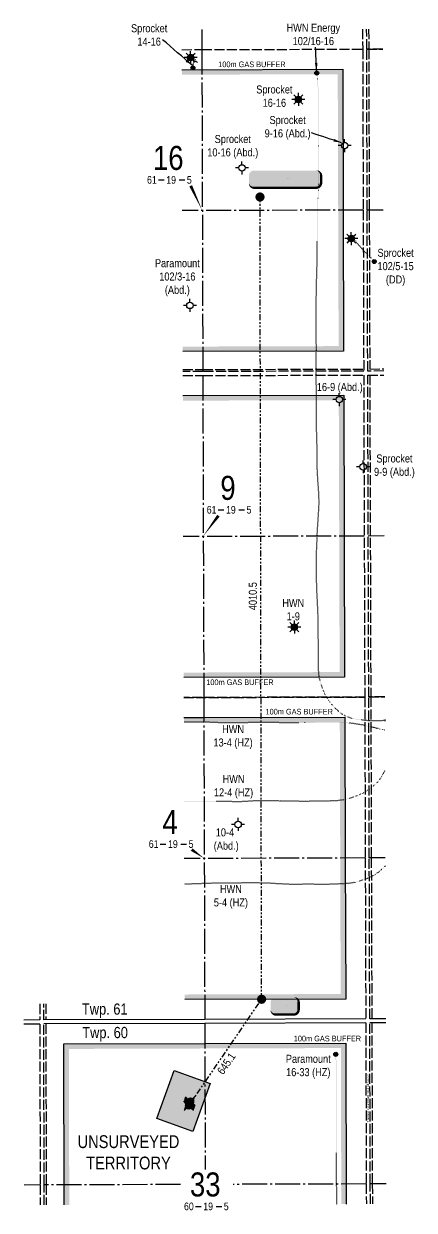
# Model space of a CAD drawing. Extents: x 498152 to 532124, y 6001603 to 6015154.
# Drawn here: x 530173 to 532124, y 6001603 to 6007532 of the extents above; entities that cross this region are included whole.
import ezdxf
from ezdxf.enums import TextEntityAlignment as Align

# ---------------------------------------------------------------- set-up
doc = ezdxf.new("R2018")
doc.units = 0
doc.header["$LTSCALE"] = 5
doc.header["$PDSIZE"] = 0.5
for name, pattern in [('foc-DOT', [1, 0.2, -0.8]), ('foc-DRILLPATH', [14.75, 6, -1.75, 1.75, -1.75, 1.75, -1.75]), ('foc-QUARTERLINE', [33, 25, -3, 2, -3]), ('foc-UNSURVEYED', [12.5, 10, -2.5])]:
    doc.linetypes.add(name, pattern=pattern)
for name, color, linetype in [('10', 1, 'Continuous'), ('9', 3, 'Continuous'), ('ABADATA-DRILL', 8, 'foc-DOT'), ('ABADATA-DRILL-T', 8, 'Continuous'), ('AS-TARGET-GAS', 182, 'Continuous'), ('AS-TARGET-GAS-H', 181, 'Continuous'), ('CG-NOTES', 7, 'Continuous'), ('D-TXT', 6, 'Continuous'), ('DRILL-T', 8, 'Continuous'), ('L-BD', 7, 'Continuous'), ('L-BD1', 253, 'Continuous'), ('L-MON', 1, 'Continuous'), ('L-ROAD-T', 7, 'Continuous'), ('L-SEC', 7, 'Continuous'), ('L-SECLBL', 7, 'Continuous'), ('L-SECQ', 8, 'foc-QUARTERLINE'), ('L-UNS-T', 3, 'Continuous'), ('L-USEC', 7, 'foc-UNSURVEYED'), ('locations_e80bf27b-a3a9-4', 7, 'Continuous'), ('P-PDRILLPATH', 12, 'foc-DRILLPATH'), ('P-PROPOSED', 10, 'Continuous'), ('P-PROPOSED-H', 21, 'Continuous')]:
    doc.layers.add(name, color=color, linetype=linetype)
doc.styles.add('80CG', font='ARIALN.TTF', dxfattribs={"height": 10})
doc.styles.add('80L', font='ARIALN.TTF', dxfattribs={"height": 10})
doc.styles.add('SIMPLEX', font='ARIALN.TTF')
doc.styles.get("Standard").update_dxf_attribs({"font": 'ARIALN.TTF'})
doc.dimstyles.new('Compass 5 000', dxfattribs={"dimscale": 5, "dimtxt": 9, "dimasz": 2, "dimexe": 0.2, "dimexo": 0.0625, "dimgap": 0.5, "dimtad": 0, "dimtih": 1, "dimtoh": 1, "dimzin": 0, "dimdsep": 46, "dimtxsty": '80CG', "dimcen": 0.1, "dimse1": 1, "dimse2": 1, "dimclrd": 256, "dimclrt": 256, "dimaunit": 1, "dimadec": 4, "dimazin": 0, "dimtfac": 0.06, "dimtofl": 0, "dimtmove": 0, "dimatfit": 1, "dimfxl": 0.2, "dimtolj": 1, "dimtzin": 0, "dimlwd": -1, "dimarcsym": 0})

# ---------------------------------------------------------------- blocks, each defined once
blk = doc.blocks.new('L-SECLBL')
at = {"layer": '9', "color": 7}
for p, q in [((-5.1, -27.8), (-12.3, -27.8)), ((20.7, -27.8), (13.5, -27.8))]:
    blk.add_line(p, q, dxfattribs=at)
at = {"layer": '10', "color": 2, "style": 'SIMPLEX'}
blk.add_attdef('SEC', text='', height=30, dxfattribs=at).set_placement((0, 0), align=Align.MIDDLE)
at = {"layer": '10', "color": 5, "style": '80L'}
blk.add_attdef('TWP', text='', height=9.5, dxfattribs=at).set_placement((-14.4, -27.4), align=Align.MIDDLE_RIGHT)
blk.add_attdef('RGE', text='', height=9.5, dxfattribs=at).set_placement((3.6, -27.4), align=Align.MIDDLE_CENTER)
blk.add_attdef('MER', text='', height=9.5, dxfattribs=at).set_placement((23.2, -27.4), align=Align.MIDDLE_LEFT)
blk = doc.blocks.new('LABEL_ROAD_THEORETIC')
at = {"layer": 'L-ROAD-T', "style": '80L'}
blk.add_text('Theoretic Government Road Allowance', height=10, dxfattribs=at).set_placement((0, 0), align=Align.MIDDLE_CENTER)
blk = doc.blocks.new('GAS')
h = blk.add_hatch(color=255)
h.dxf.hatch_style = 1
edge = h.paths.add_edge_path()
edge.add_arc((0, 0), 0.9, 0, 360)
for p, q in [((-0.81, 0), (-1.62, 0)), ((-0.57, 0.57), (-1.14, 1.14)), ((0, 0.81), (0, 1.62)), ((0.57, 0.57), (1.14, 1.14)), ((1.62, 0), (0.81, 0)), ((-0.57, -0.57), (-1.14, -1.14)), ((0, -0.81), (0, -1.62)), ((1.14, -1.14), (0.57, -0.57))]:
    blk.add_line(p, q)
blk.add_circle((0, 0), 0.8)
blk = doc.blocks.new('plbh')
at = {"layer": 'L-MON'}
h = blk.add_hatch(color=255, dxfattribs=at)
h.dxf.hatch_style = 1
edge = h.paths.add_edge_path()
edge.add_arc((0, 0), 1.16, 0, 360)
h = blk.add_hatch(color=256, dxfattribs=at)
h.dxf.hatch_style = 1
h.paths.add_polyline_path([(-0.96, 0, 1), (0.96, 0, 1)])
h.paths.add_polyline_path([(0.91, 0, -1), (-0.91, 0, -1)], flags=16)
h.paths.add_polyline_path([(0.45, 0, -1), (-0.45, 0, -1)], flags=0)
h = blk.add_hatch(color=256, dxfattribs=at)
h.dxf.hatch_style = 1
h.paths.add_polyline_path([(-0.45, 0, 1), (0.45, 0, 1)])
h.paths.add_polyline_path([(0.4, 0, -1), (-0.4, 0, -1)], flags=16)
at = {"layer": 'L-MON', "color": 240}
for radius in [0.96, 0.91, 0.45, 0.4]:
    blk.add_circle((0, 0), radius, dxfattribs=at)
blk = doc.blocks.new('BH-Existing')
at = {"layer": 'ABADATA-DRILL-T'}
h = blk.add_hatch(color=256, dxfattribs=at)
h.dxf.hatch_style = 1
edge = h.paths.add_edge_path()
edge.add_arc((0, 0), 0.5, 0, 360)
blk.add_circle((0, 0), 0.5, dxfattribs=at)
blk = doc.blocks.new('GABD')
for p, q in [((-0.81, 0), (-1.62, 0)), ((0, 0.81), (0, 1.62)), ((1.62, 0), (0.81, 0)), ((0, -0.81), (0, -1.62))]:
    blk.add_line(p, q)
blk.add_circle((0, 0), 0.8)
blk = doc.blocks.new('*U60')
h = blk.add_hatch(color=255)
edge = h.paths.add_edge_path()
edge.add_line((-11.5, -11.5), (11.5, -11.5))
edge.add_arc((11.5, -5.5), 6, 270, 360)
edge.add_line((17.5, -5.5), (17.5, 4))
edge.add_arc((11.5, 4), 6, 0, 90)
edge.add_line((11.5, 10), (-11.5, 10))
edge.add_arc((-11.5, 4), 6, 90, 180)
edge.add_line((-17.5, 4), (-17.5, -5.5))
edge.add_arc((-11.5, -5.5), 6, 180, 270)
at = {"color": 14, "flags": 128}
blk.add_lwpolyline([(-11.5, -11.5, 3, 3, 0), (11.5, -11.5, 3, 3, 0.414214), (17.5, -5.5, 3, 3, 0), (17.5, 4, 3, 0, 0.414214), (11.5, 10, 0, 0, 0), (-11.5, 10, 0, 0, 0.414214), (-17.5, 4, 0, 0, 0), (-17.5, -5.5, 0, 3, 0.414214)], format="xyseb", close=True, dxfattribs=at)
at = {"color": 14, "lineweight": 30, "flags": 104}
blk.add_attdef('ENTER_TEXT', text='', height=10, dxfattribs=at).set_placement((0, 0), align=Align.MIDDLE_CENTER)
blk = doc.blocks.new('*U64')
h = blk.add_hatch(color=255)
edge = h.paths.add_edge_path()
edge.add_line((-39, -11.5), (39, -11.5))
edge.add_arc((39, -5.5), 6, 270, 360)
edge.add_line((45, -5.5), (45, 4))
edge.add_arc((39, 4), 6, 0, 90)
edge.add_line((39, 10), (-39, 10))
edge.add_arc((-39, 4), 6, 90, 180)
edge.add_line((-45, 4), (-45, -5.5))
edge.add_arc((-39, -5.5), 6, 180, 270)
at = {"color": 14, "flags": 128}
blk.add_lwpolyline([(-39, -11.5, 3, 3, 0), (39, -11.5, 3, 3, 0.414214), (45, -5.5, 3, 3, 0), (45, 4, 3, 0, 0.414214), (39, 10, 0, 0, 0), (-39, 10, 0, 0, 0.414214), (-45, 4, 0, 0, 0), (-45, -5.5, 0, 3, 0.414214)], format="xyseb", close=True, dxfattribs=at)
at = {"color": 14, "lineweight": 30, "flags": 104}
blk.add_attdef('ENTER_TEXT', text='', height=10, dxfattribs=at).set_placement((0, 0), align=Align.MIDDLE_CENTER)
blk = doc.blocks.new('WC')
at = {"layer": 'L-MON'}
h = blk.add_hatch(color=255, dxfattribs=at)
h.dxf.hatch_style = 1
edge = h.paths.add_edge_path()
edge.add_arc((0, 0), 0.9, 0, 360)
at = {"layer": 'L-MON', "color": 240, "flags": 128}
for points in [[(-0.62, 0.5), (-1.23, 1.12)], [(0.52, 0.61), (1.13, 1.21)], [(-1.18, -1.18), (-0.56, -0.57)], [(1.16, -1.18), (0.56, -0.57)]]:
    blk.add_lwpolyline(points, dxfattribs=at)
at = {"layer": 'L-MON', "color": 240}
for radius in [0.8, 0.373]:
    blk.add_circle((0, 0), radius, dxfattribs=at)

msp = doc.modelspace()

# ---------------------------------------------------------------- hatches: boundary and pattern name
at = {"layer": 'AS-TARGET-GAS-H'}
h = msp.add_hatch(color=256, dxfattribs=at)
h.dxf.hatch_style = 1
h.paths.add_polyline_path([(530963.035, 6007277.103), (531741.448, 6007279.567), (531745.75, 6005920.952), (530967.096, 6005918.487), (530967.171, 6005893.501), (531770.815, 6005896.045), (531766.355, 6007304.632), (530962.96, 6007302.089)])
h = msp.add_hatch(color=256, dxfattribs=at)
h.dxf.hatch_style = 1
h.paths.add_polyline_path([(530967.903, 6005648.519), (531746.604, 6005650.985), (531750.905, 6004292.369), (530971.964, 6004289.903), (530972.038, 6004264.917), (531775.971, 6004267.462), (531771.511, 6005676.05), (530967.828, 6005673.506)])
h = msp.add_hatch(color=256, dxfattribs=at)
h.dxf.hatch_style = 1
h.paths.add_polyline_path([(530972.71, 6004040.042), (531751.696, 6004042.508), (531755.998, 6002683.893), (530976.771, 6002681.426), (530976.846, 6002656.44), (531781.063, 6002658.986), (531776.603, 6004067.573), (530972.636, 6004065.028)])
h = msp.add_hatch(color=256, dxfattribs=at)
h.dxf.hatch_style = 1
h.paths.add_polyline_path([(531759.319, 6001634.674), (531784.305, 6001634.753), (531781.759, 6002438.991), (531077.465, 6002436.761), (530373.136, 6002434.531), (530375.398, 6001630.292), (530400.384, 6001630.371), (530398.193, 6002409.624), (531077.545, 6002411.775), (531756.852, 6002413.926)])
at = {"layer": 'P-PROPOSED-H'}
h = msp.add_hatch(color=256, dxfattribs=at)
h.dxf.hatch_style = 1
h.paths.add_polyline_path([(530924.377, 6002302.525), (531104.747, 6002237.561), (531018.375, 6001997.723), (530838.004, 6002062.687)])

# ---------------------------------------------------------------- linework, layer by layer
at = {"layer": 'ABADATA-DRILL', "flags": 128}
for points in [[(531006.465, 6007362.452), (531006.465, 6007362.452), (531006.505, 6007362.442), (531006.815, 6007362.303), (531007.256, 6007361.994), (531007.978, 6007361.467), (531008.679, 6007361.029), (531009.17, 6007360.66), (531009.772, 6007360.112), (531010.524, 6007359.434), (531012.168, 6007358.009), (531014.514, 6007356.116), (531016.378, 6007354.672), (531019.936, 6007352.212), (531025.345, 6007348.908), (531029.432, 6007346.58), (531030.945, 6007345.745), (531031.586, 6007345.367), (531032.749, 6007344.54), (531033.711, 6007343.693), (531034.483, 6007342.895), (531035.075, 6007342.227), (531036.029, 6007341.16), (531036.781, 6007340.442), (531037.472, 6007339.914), (531038.154, 6007339.416), (531038.725, 6007338.968), (531038.996, 6007338.599), (531039.017, 6007338.299), (531038.927, 6007338.189), (531038.877, 6007338.268), (531038.897, 6007338.479), (531038.966, 6007338.759), (531039.205, 6007339.139), (531039.294, 6007339.21), (531039.304, 6007339.23), (531039.244, 6007339.41), (531038.992, 6007339.949), (531038.449, 6007341.037), (531037.705, 6007342.405), (531037.154, 6007342.873), (531036.312, 6007343.431), (531035.479, 6007344.368), (531034.645, 6007345.776), (531034.052, 6007346.574), (531033.382, 6007346.872), (531032.902, 6007346.881), (531032.581, 6007346.95), (531032.67, 6007347.46), (531032.838, 6007348.111), (531032.865, 6007348.981), (531032.622, 6007350.06), (531031.887, 6007351.918), (531030.65, 6007354.114), (531029.092, 6007356.649), (531028.258, 6007358.057), (531027.756, 6007358.846), (531027.534, 6007359.395), (531027.462, 6007360.195), (531027.501, 6007360.545), (531027.53, 6007360.975), (531027.499, 6007361.055), (531027.259, 6007361.084), (531027.019, 6007361.023), (531026.28, 6007360.861), (531025.82, 6007360.77), (531025.341, 6007360.638), (531024.881, 6007360.437), (531024.472, 6007360.156), (531024.113, 6007359.735), (531023.835, 6007359.174), (531023.637, 6007358.473), (531023.469, 6007357.693), (531023.312, 6007356.852), (531022.989, 6007354.471), (531022.883, 6007353.061), (531022.737, 6007351.721), (531022.422, 6007350.21), (531022.056, 6007348.579), (531021.712, 6007346.807), (531021.23, 6007344.076), (531020.985, 6007342.175), (531020.831, 6007340.355), (531020.736, 6007338.735), (531020.533, 6007336.164), (531019.951, 6007333.572), (531019.446, 6007331.991), (531019.2, 6007330.63), (531019.202, 6007330.05), (531019.265, 6007328.92), (531019.309, 6007327.7), (531019.262, 6007326.43), (531019.186, 6007325.18), (531019.1, 6007323.969), (531018.993, 6007322.829), (531018.927, 6007321.709), (531018.85, 6007320.639), (531018.811, 6007320.149), (531018.783, 6007319.669), (531018.744, 6007319.168), (531018.716, 6007318.598), (531018.708, 6007317.988), (531018.681, 6007316.708), (531018.655, 6007315.528), (531018.648, 6007314.518), (531018.66, 6007313.698), (531018.623, 6007312.778), (531018.555, 6007312.148), (531018.337, 6007311.577), (531017.828, 6007311.086)], [(531979.281, 6004048.382), (531979.281, 6004048.382), (531979.281, 6004048.382), (531979.221, 6004048.431), (531979.17, 6004048.541), (531979.12, 6004048.661), (531979.06, 6004048.811), (531979.009, 6004048.981), (531978.898, 6004049.18), (531978.738, 6004049.42), (531978.587, 6004049.699), (531978.416, 6004050.019), (531978.215, 6004050.348), (531977.993, 6004050.698), (531977.792, 6004051.087), (531977.601, 6004051.496), (531977.4, 6004051.926), (531977.168, 6004052.395), (531976.937, 6004052.774), (531976.826, 6004053.004), (531976.766, 6004053.154), (531976.655, 6004053.293), (531976.625, 6004053.353), (531976.514, 6004053.623), (531976.454, 6004053.783), (531976.363, 6004054.042), (531976.252, 6004054.282), (531976.142, 6004054.402), (531976.072, 6004054.361), (531976.002, 6004054.281), (531975.763, 6004054.11), (531975.324, 6004053.819), (531975.134, 6004053.688), (531975.404, 6004053.799), (531975.813, 6004053.921), (531976.193, 6004053.972), (531976.633, 6004054.013), (531977.173, 6004054.125), (531977.772, 6004054.317), (531978.271, 6004054.538), (531978.581, 6004054.699), (531978.801, 6004054.73), (531979.051, 6004054.701), (531979.311, 6004054.702), (531979.591, 6004054.653), (531979.841, 6004054.493), (531979.962, 6004054.364), (531979.962, 6004054.294), (531979.933, 6004054.154), (531979.913, 6004053.914), (531979.864, 6004053.684), (531979.735, 6004053.433), (531979.496, 6004053.152), (531979.197, 6004052.881), (531978.858, 6004052.52), (531978.539, 6004052.129), (531978.3, 6004051.809), (531978.111, 6004051.598), (531977.991, 6004051.508), (531977.951, 6004051.437), (531977.901, 6004051.357), (531977.832, 6004051.287), (531977.792, 6004051.177), (531977.833, 6004050.937), (531977.894, 6004050.657), (531977.954, 6004050.407), (531978.015, 6004050.198), (531978.085, 6004050.118), (531978.046, 6004050.028), (531977.726, 6004049.877), (531977.027, 6004049.674), (531975.967, 6004049.521), (531974.627, 6004049.497), (531973.037, 6004049.572), (531971.207, 6004049.686), (531969.226, 6004049.77), (531967.057, 6004049.703), (531964.677, 6004049.485), (531961.968, 6004049.226), (531958.999, 6004048.907), (531955.8, 6004048.607), (531952.3, 6004048.506), (531948.37, 6004048.623), (531944.109, 6004048.88), (531939.799, 6004049.056), (531935.539, 6004049.022), (531931.339, 6004048.839), (531926.98, 6004048.625), (531922.321, 6004048.39), (531917.311, 6004048.194), (531911.921, 6004048.157), (531906.231, 6004048.279), (531900.28, 6004048.68), (531888.226, 6004049.871), (531875.451, 6004051.431), (531868.908, 6004052.33), (531862.284, 6004053.369), (531855.47, 6004054.597), (531848.487, 6004055.655), (531841.565, 6004056.393), (531834.482, 6004057.06), (531827.1, 6004057.967), (531819.765, 6004059.333), (531812.289, 6004061.119), (531804.793, 6004063.216), (531797.455, 6004065.522), (531790.297, 6004068.049), (531783.348, 6004070.877), (531776.298, 6004074.135), (531769.486, 6004077.833), (531762.812, 6004082.112), (531756.327, 6004086.861), (531750.121, 6004091.951), (531744.264, 6004097.263), (531738.687, 6004102.675), (531733.209, 6004108.308), (531727.841, 6004113.951), (531722.452, 6004119.653), (531717.004, 6004125.486), (531711.425, 6004131.528), (531705.904, 6004137.841), (531700.593, 6004144.564), (531695.5, 6004151.668), (531690.847, 6004158.983), (531686.433, 6004166.489), (531682.099, 6004174.105), (531677.954, 6004181.792), (531674.119, 6004189.64), (531670.583, 6004197.708), (531667.317, 6004205.968), (531664.21, 6004214.388), (531661.233, 6004222.919), (531658.416, 6004231.53), (531655.788, 6004240.212), (531653.439, 6004249.084), (531652.223, 6004254.27), (531651.401, 6004258.098), (531649.672, 6004267.232), (531648.233, 6004276.368), (531647.093, 6004285.654), (531646.263, 6004295.011), (531645.683, 6004304.45), (531645.283, 6004313.988), (531645.052, 6004323.458), (531644.952, 6004333.087), (531644.931, 6004342.717), (531644.929, 6004358.998), (531644.93, 6004361.838), (531644.879, 6004381.077), (531644.808, 6004400.287), (531644.706, 6004419.467), (531644.605, 6004438.667), (531644.464, 6004458.017), (531644.282, 6004477.246), (531644.131, 6004496.386), (531643.97, 6004515.695), (531643.698, 6004534.954), (531643.398, 6004554.004), (531643.027, 6004573.043), (531642.425, 6004592.301), (531641.654, 6004611.558), (531640.773, 6004630.686), (531639.792, 6004649.923), (531638.78, 6004669.189), (531637.759, 6004688.316), (531636.958, 6004707.444), (531636.367, 6004726.602), (531635.986, 6004745.741), (531635.855, 6004764.881), (531635.734, 6004784.03), (531635.453, 6004803.22), (531634.952, 6004822.408), (531634.501, 6004841.577), (531634.49, 6004860.777), (531635.038, 6004880.149), (531635.837, 6004899.221), (531636.746, 6004918.554), (531637.614, 6004937.867), (531638.403, 6004957.01), (531639.052, 6004976.262), (531639.82, 6004995.435), (531640.949, 6005014.658), (531642.248, 6005033.912), (531643.566, 6005053.227), (531644.785, 6005072.311), (531645.854, 6005091.464), (531647.033, 6005110.758), (531647.821, 6005130.071), (531647.88, 6005149.171), (531647.57, 6005168.2), (531646.789, 6005187.378), (531645.588, 6005206.574), (531644.086, 6005225.799), (531642.705, 6005244.975), (531641.534, 6005264.121), (531640.263, 6005283.287), (531639.322, 6005302.384), (531638.981, 6005321.633), (531638.94, 6005340.843), (531638.888, 6005360.023), (531638.717, 6005379.223), (531638.516, 6005398.402), (531638.145, 6005417.551), (531637.684, 6005436.72), (531637.252, 6005456.079), (531636.771, 6005475.237), (531636.039, 6005494.585), (531635.408, 6005513.913), (531635.047, 6005533.132), (531634.806, 6005552.281), (531634.664, 6005571.501), (531634.613, 6005590.801), (531634.682, 6005609.921), (531634.771, 6005629.132), (531634.8, 6005648.062), (531634.79, 6005666.972), (531634.789, 6005686.102), (531634.798, 6005705.212), (531634.517, 6005724.291), (531633.906, 6005743.439), (531633.276, 6005762.338), (531633.035, 6005781.337), (531633.244, 6005800.558), (531633.583, 6005819.639), (531633.863, 6005838.5), (531634.002, 6005857.61), (531634.232, 6005876.461), (531634.471, 6005895.692), (531634.541, 6005914.552), (531634.46, 6005933.542), (531634.259, 6005952.872), (531634.019, 6005971.721), (531633.708, 6005990.88), (531633.307, 6006009.779), (531633.106, 6006028.878), (531633.177, 6006047.629), (531633.236, 6006066.729), (531633.216, 6006085.599), (531633.224, 6006104.779), (531633.454, 6006123.71), (531633.833, 6006142.731), (531634.252, 6006161.893), (531634.642, 6006180.704), (531635.132, 6006199.786), (531635.591, 6006218.857), (531635.801, 6006237.588), (531636.131, 6006256.379), (531636.69, 6006275.481), (531637.26, 6006294.573), (531637.718, 6006313.924), (531637.987, 6006332.895), (531638.196, 6006352.026), (531638.386, 6006371.057), (531638.626, 6006389.918), (531638.915, 6006409.089), (531639.153, 6006428.29), (531639.312, 6006447.59), (531639.5, 6006466.821), (531639.669, 6006486.111), (531639.708, 6006505.382), (531639.796, 6006524.682), (531639.965, 6006543.863), (531640.113, 6006563.203), (531640.412, 6006582.364), (531640.961, 6006601.556), (531641.49, 6006620.678), (531642.059, 6006639.74), (531642.738, 6006658.892), (531643.467, 6006678.145), (531644.286, 6006697.327), (531645.305, 6006716.511), (531646.474, 6006735.635), (531647.213, 6006754.717), (531647.372, 6006773.787), (531647.33, 6006793.117), (531647.149, 6006812.357), (531646.758, 6006831.546), (531646.267, 6006850.734), (531645.806, 6006869.953), (531645.275, 6006889.092), (531644.684, 6006908.15), (531644.283, 6006927.289), (531644.082, 6006946.438), (531643.88, 6006965.677), (531643.909, 6006984.858), (531644.148, 6007004.088), (531644.367, 6007023.209), (531644.726, 6007042.47), (531645.214, 6007061.672), (531645.623, 6007080.904), (531645.912, 6007100.025), (531646.201, 6007119.216), (531646.34, 6007138.456), (531646.008, 6007157.695), (531645.357, 6007176.833), (531644.326, 6007196.12), (531642.864, 6007215.465), (531641.244, 6007234.48), (531639.543, 6007253.615), (531637.964, 6007272.05), (531636.863, 6007284.997)], [(531808.74, 6006457.979), (531808.74, 6006457.979), (531808.78, 6006457.989), (531808.999, 6006458.13), (531809.179, 6006458.33), (531809.328, 6006458.431), (531809.548, 6006458.501), (531809.788, 6006458.612), (531809.878, 6006458.683), (531809.907, 6006458.703), (531810.007, 6006458.803), (531810.067, 6006459.023), (531810.036, 6006459.213), (531810.026, 6006459.283), (531810.106, 6006459.183), (531810.177, 6006458.974), (531810.187, 6006458.813), (531810.187, 6006458.804), (531810.187, 6006458.864), (531810.267, 6006458.884), (531810.407, 6006458.924), (531810.497, 6006458.955), (531810.627, 6006458.975), (531810.796, 6006459.075), (531810.926, 6006459.226), (531811.065, 6006459.406), (531811.155, 6006459.437), (531811.225, 6006459.387), (531811.305, 6006459.437), (531811.425, 6006459.507), (531811.524, 6006459.708), (531811.573, 6006459.998), (531811.573, 6006460.258), (531811.602, 6006460.528), (531811.551, 6006460.878), (531811.44, 6006461.148), (531811.479, 6006461.488), (531811.477, 6006462.138), (531811.284, 6006462.907), (531810.922, 6006463.756), (531810.459, 6006464.594), (531810.157, 6006465.214), (531809.736, 6006465.592), (531809.395, 6006465.781), (531809.365, 6006465.971), (531809.424, 6006466.191), (531809.513, 6006466.371), (531809.593, 6006466.582), (531809.572, 6006466.752), (531809.552, 6006466.862), (531809.661, 6006467.242), (531809.759, 6006467.662), (531809.778, 6006467.952), (531809.787, 6006468.282), (531809.807, 6006468.542), (531809.865, 6006468.903), (531809.934, 6006469.333), (531809.944, 6006469.383), (531809.954, 6006469.393), (531810.004, 6006469.373), (531810.084, 6006469.293), (531810.235, 6006469.174), (531810.445, 6006469.004), (531810.716, 6006468.735), (531811.097, 6006468.356), (531811.539, 6006467.868), (531812, 6006467.299), (531812.462, 6006466.691), (531812.964, 6006466.052), (531813.567, 6006465.344), (531814.339, 6006464.457), (531815.313, 6006463.33), (531816.497, 6006462.034), (531817.832, 6006460.598), (531819.267, 6006458.982), (531820.782, 6006457.227), (531822.348, 6006455.322), (531823.894, 6006453.407), (531825.42, 6006451.522), (531826.966, 6006449.596), (531828.502, 6006447.681), (531830.068, 6006445.766), (531831.655, 6006443.831), (531834.827, 6006440.011), (531838.029, 6006436.231), (531841.261, 6006432.411), (531844.503, 6006428.592), (531847.785, 6006424.782), (531851.046, 6006421.082), (531852.642, 6006419.277), (531854.268, 6006417.452), (531855.894, 6006415.607), (531857.55, 6006413.703), (531859.236, 6006411.788), (531860.912, 6006409.893), (531862.527, 6006408.068), (531864.113, 6006406.293), (531865.689, 6006404.538), (531867.294, 6006402.763), (531868.91, 6006400.988), (531870.505, 6006399.283), (531872.131, 6006397.569), (531873.796, 6006395.784), (531875.442, 6006393.959), (531877.057, 6006392.214), (531878.633, 6006390.569), (531880.248, 6006388.934), (531881.893, 6006387.269), (531883.559, 6006385.525), (531885.244, 6006383.72), (531887.01, 6006381.845), (531888.846, 6006379.911), (531890.682, 6006378.007), (531892.488, 6006376.203), (531894.243, 6006374.558), (531895.958, 6006372.933), (531897.634, 6006371.219), (531899.259, 6006369.454), (531900.775, 6006367.769), (531902.28, 6006366.143), (531903.785, 6006364.568), (531905.249, 6006363.113), (531906.624, 6006361.707), (531907.818, 6006360.331), (531908.912, 6006358.994), (531909.976, 6006357.718), (531911.03, 6006356.521), (531912.084, 6006355.374), (531913.117, 6006354.298), (531914.1, 6006353.251), (531915.014, 6006352.254), (531915.907, 6006351.286), (531916.79, 6006350.369), (531917.652, 6006349.522), (531918.495, 6006348.724), (531919.307, 6006347.957), (531920.08, 6006347.24), (531920.812, 6006346.532), (531921.524, 6006345.824), (531922.186, 6006345.146), (531922.768, 6006344.548), (531923.691, 6006343.581)], [(531976.701, 6004002.302), (531975.843, 6004002.504), (531970.259, 6004003.796), (531964.305, 6004005.107), (531958.02, 6004006.497), (531951.475, 6004007.986), (531944.67, 6004009.584), (531937.465, 6004011.281), (531930.169, 6004012.988), (531922.624, 6004014.754), (531914.838, 6004016.529), (531906.932, 6004018.303), (531898.806, 6004020.178), (531890.72, 6004022.102), (531882.734, 6004024.076), (531874.647, 6004026.02), (531866.352, 6004027.724), (531857.897, 6004029.137), (531849.323, 6004030.439), (531840.619, 6004031.762), (531831.775, 6004033.073), (531822.751, 6004034.324), (531813.557, 6004035.515), (531804.413, 6004036.616), (531795.23, 6004037.667), (531785.897, 6004038.647), (531780.125, 6004039.168), (531776.574, 6004039.447), (531767.182, 6004040.077), (531761.481, 6004040.429), (531753.049, 6004041.002), (531743.727, 6004041.592), (531734.355, 6004042.052), (531724.994, 6004042.422), (531715.683, 6004042.732), (531706.263, 6004042.872), (531696.793, 6004042.842), (531687.413, 6004042.812), (531678.053, 6004042.762), (531668.683, 6004042.652), (531659.324, 6004042.482), (531649.994, 6004042.222), (531640.625, 6004041.982), (531631.216, 6004041.752), (531621.877, 6004041.432), (531612.568, 6004041.123), (531603.249, 6004040.773), (531593.9, 6004040.403), (531584.551, 6004040.003), (531575.152, 6004039.633), (531565.823, 6004039.283), (531556.504, 6004039.023), (531547.195, 6004038.854), (531537.805, 6004038.743), (531528.465, 6004038.804), (531519.114, 6004039.004), (531509.753, 6004039.224), (531500.533, 6004039.364), (531491.182, 6004039.484), (531481.802, 6004039.514), (531472.452, 6004039.484), (531463.032, 6004039.504), (531453.682, 6004039.595), (531444.242, 6004039.674), (531434.871, 6004039.764), (531425.501, 6004039.844), (531416.13, 6004039.954), (531406.75, 6004040.154), (531397.439, 6004040.385), (531387.978, 6004040.614), (531378.628, 6004040.814), (531369.097, 6004040.844), (531359.638, 6004040.734), (531350.268, 6004040.644), (531340.998, 6004040.524), (531331.699, 6004040.354), (531322.069, 6004040.174), (531312.47, 6004040.023), (531302.96, 6004039.913), (531293.271, 6004039.702), (531283.521, 6004039.43), (531274.042, 6004039.2), (531264.533, 6004038.94), (531255.014, 6004038.619), (531245.435, 6004038.349), (531235.725, 6004038.168), (531226.205, 6004038.107), (531216.695, 6004038.157), (531207.045, 6004038.246), (531197.374, 6004038.395), (531187.874, 6004038.615), (531178.353, 6004038.874), (531168.832, 6004039.084), (531159.301, 6004039.253), (531149.691, 6004039.483), (531140.08, 6004039.742), (531130.509, 6004040.061), (531120.977, 6004040.551), (531111.455, 6004041.08), (531101.894, 6004041.4), (531092.264, 6004041.519), (531082.774, 6004041.569), (531073.263, 6004041.618), (531063.773, 6004041.648), (531054.183, 6004041.617), (531044.703, 6004041.557), (531035.113, 6004041.606), (531025.633, 6004041.776), (531016.142, 6004041.886), (531006.492, 6004041.995), (530996.991, 6004042.164), (530987.481, 6004042.334), (530977.96, 6004042.533), (530972.703, 6004042.663)], [(531977.332, 6003802.878), (531977.156, 6003802.464), (531973.789, 6003795.333), (531970.261, 6003788.242), (531966.554, 6003781.22), (531962.636, 6003774.347), (531958.477, 6003767.584), (531954.058, 6003760.92), (531949.389, 6003754.435), (531944.429, 6003748.089), (531939.179, 6003741.932), (531933.568, 6003735.964), (531927.666, 6003730.165), (531921.575, 6003724.506), (531915.332, 6003718.986), (531908.839, 6003713.635), (531902.055, 6003708.543), (531894.991, 6003703.751), (531887.635, 6003699.137), (531880.059, 6003694.713), (531872.353, 6003690.438), (531864.526, 6003686.333), (531856.598, 6003682.438), (531848.47, 6003678.752), (531840.221, 6003675.266), (531831.882, 6003671.849), (531823.422, 6003668.612), (531814.802, 6003665.625), (531806.091, 6003662.887), (531797.269, 6003660.369), (531788.366, 6003658.09), (531779.332, 6003656.041), (531771.697, 6003654.477), (531770.238, 6003654.182), (531761.083, 6003652.523), (531751.888, 6003651.074), (531742.642, 6003649.924), (531733.364, 6003649.125), (531724.436, 6003648.666), (531717.206, 6003648.453), (531707.917, 6003648.303), (531705.467, 6003648.286), (531689.167, 6003648.194), (531670.227, 6003648.143), (531651.447, 6003648.003), (531632.698, 6003647.663), (531613.92, 6003647.163), (531595.292, 6003646.574), (531576.552, 6003646.264), (531557.842, 6003646.484), (531539.021, 6003646.734), (531520.261, 6003646.754), (531501.611, 6003646.755), (531482.88, 6003647.025), (531464.147, 6003647.705), (531445.415, 6003648.505), (531426.763, 6003649.126), (531408.202, 6003649.407), (531389.531, 6003649.527), (531370.971, 6003649.588), (531352.181, 6003649.438), (531333.453, 6003648.938), (531314.715, 6003648.048), (531295.989, 6003646.748), (531277.284, 6003645.439), (531258.576, 6003644.629), (531239.827, 6003644.469), (531221.075, 6003644.789), (531202.264, 6003645.099), (531183.514, 6003645.239), (531164.783, 6003645.33), (531146.103, 6003645.42), (531127.363, 6003645.51), (531108.622, 6003645.52), (531089.883, 6003645.301), (531071.074, 6003644.85), (531052.315, 6003644.631), (531033.585, 6003644.581), (531014.866, 6003644.351), (530996.096, 6003644.081), (530977.347, 6003643.741), (530973.895, 6003643.657)], [(531978.848, 6003324.145), (531972.747, 6003317.545), (531965.949, 6003310.733), (531958.89, 6003304.23), (531951.53, 6003298.066), (531944.108, 6003292.403), (531936.096, 6003286.767), (531928.152, 6003281.621), (531919.898, 6003276.695), (531911.563, 6003272.108), (531902.937, 6003267.75), (531894.14, 6003263.652), (531885.302, 6003259.824), (531876.433, 6003256.285), (531867.294, 6003252.966), (531858.074, 6003249.966), (531848.752, 6003247.296), (531839.33, 6003244.836), (531829.877, 6003242.535), (531820.364, 6003240.435), (531810.76, 6003238.664), (531801.244, 6003237.253), (531791.578, 6003236.122), (531784.91, 6003235.511), (531771.452, 6003234.658), (531770.083, 6003234.593), (531766.943, 6003234.473), (531751.435, 6003233.823), (531732.758, 6003233.013), (531713.91, 6003232.263), (531695.121, 6003231.743), (531676.312, 6003231.562), (531657.752, 6003231.593), (531639.071, 6003231.722), (531620.29, 6003232.022), (531601.739, 6003232.343), (531583.049, 6003232.313), (531564.28, 6003231.852), (531545.532, 6003231.432), (531526.772, 6003231.262), (531508.161, 6003231.632), (531489.558, 6003232.532), (531470.775, 6003233.372), (531452.093, 6003234.002), (531433.5, 6003234.882), (531415.166, 6003236.253), (531396.511, 6003237.653), (531387.299, 6003238.094), (531378.039, 6003238.294), (531359.358, 6003238.464), (531339.907, 6003238.712), (531320.466, 6003238.939), (531301.157, 6003238.827), (531281.797, 6003238.685), (531262.257, 6003238.592), (531242.798, 6003238.34), (531223.259, 6003237.897), (531213.53, 6003237.646), (531203.821, 6003237.434), (531184.342, 6003237.062), (531164.811, 6003237.129), (531155.051, 6003237.358), (531145.26, 6003237.566), (531125.82, 6003237.474), (531116.101, 6003237.153), (531106.432, 6003236.782), (531087.014, 6003236.049), (531067.546, 6003235.477), (531048.048, 6003234.944), (531028.64, 6003234.262), (531009.132, 6003233.539), (530989.624, 6003232.976), (530975.124, 6003232.535)], [(531736.193, 6001634.6), (531736.279, 6001641.497), (531736.41, 6001651.097), (531736.51, 6001660.688), (531736.53, 6001670.278), (531736.511, 6001679.848), (531736.471, 6001689.438), (531736.362, 6001698.997), (531736.232, 6001708.587), (531736.072, 6001718.177), (531735.893, 6001727.736), (531735.683, 6001737.306), (531735.434, 6001746.905), (531735.244, 6001756.474), (531735.144, 6001766.014), (531735.135, 6001775.634), (531735.205, 6001785.244), (531735.265, 6001794.855), (531735.356, 6001804.445), (531735.486, 6001814.065), (531735.596, 6001823.656), (531735.637, 6001833.246), (531735.597, 6001842.906), (531735.547, 6001852.476), (531735.518, 6001862.046), (531735.488, 6001871.546), (531735.448, 6001881.206), (531735.429, 6001890.786), (531735.409, 6001900.345), (531735.339, 6001909.955), (531735.23, 6001919.545), (531735.13, 6001929.195), (531735, 6001938.794), (531734.861, 6001948.444), (531734.691, 6001958.064), (531734.501, 6001967.643), (531734.251, 6001977.302), (531734.001, 6001986.952), (531733.762, 6001996.591), (531733.572, 6002006.2), (531733.522, 6002015.79), (531733.473, 6002025.4), (531733.383, 6002034.99), (531733.223, 6002044.529), (531733.104, 6002054.139), (531733.094, 6002063.739), (531733.154, 6002073.309), (531733.225, 6002082.94), (531733.295, 6002092.52), (531733.376, 6002102.08), (531733.516, 6002111.681), (531733.716, 6002121.271), (531733.907, 6002130.882), (531734.077, 6002140.352), (531734.278, 6002149.933), (531734.488, 6002159.524), (531734.689, 6002169.044), (531734.899, 6002178.695), (531735.049, 6002188.236), (531735.189, 6002197.906), (531735.33, 6002207.467), (531735.42, 6002217.077), (531735.451, 6002226.657), (531735.431, 6002236.267), (531735.411, 6002245.877), (531735.361, 6002255.487), (531735.232, 6002265.047), (531735.022, 6002274.566), (531734.803, 6002284.185), (531734.573, 6002293.755), (531734.313, 6002303.344), (531734.044, 6002312.933), (531733.744, 6002322.492), (531733.415, 6002332.091), (531733.065, 6002341.66), (531732.735, 6002351.269), (531732.416, 6002360.848), (531732.197, 6002366.758), (531731.588, 6002382.746)]]:
    msp.add_lwpolyline(points, dxfattribs=at)
at = {"layer": 'AS-TARGET-GAS', "flags": 128}
for points in [[(530962.96, 6007302.089), (531766.355, 6007304.632), (531770.815, 6005896.045), (530967.171, 6005893.501)], [(530967.828, 6005673.506), (531771.511, 6005676.05), (531775.971, 6004267.462), (530972.038, 6004264.917)], [(530972.636, 6004065.028), (531072.598, 6004065.345), (531776.603, 6004067.573), (531778.833, 6003363.28), (531781.063, 6002658.986), (530976.846, 6002656.44)], [(530375.398, 6001630.292), (530373.136, 6002434.531), (531077.465, 6002436.761), (531781.759, 6002438.991), (531784.305, 6001634.753)]]:
    msp.add_lwpolyline(points, dxfattribs=at)
at = {"layer": 'L-SEC'}
for p, q in [((530252.748, 6002554.202), (530172.91, 6002553.949)), ((530252.805, 6002534.096), (530172.966, 6002533.843)), ((531077.089, 6002556.812), (530272.854, 6002554.266)), ((531077.149, 6002536.706), (530272.911, 6002534.16)), ((531881.324, 6002559.358), (531077.089, 6002556.812)), ((531881.387, 6002539.252), (531077.149, 6002536.706)), ((531981.268, 6002559.674), (531901.43, 6002559.421)), ((531981.332, 6002539.568), (531901.493, 6002539.315))]:
    msp.add_line(p, q, dxfattribs=at)
at = {"layer": 'L-SECLBL', "flags": 128}
for points in [[(531065.01, 6006598.111, 0, 14.992, 0), (531007.049, 6006721.894, 0, 0, 0)], [(531068.703, 6004970.766, 0, 14.992, 0), (531145.376, 6005073.737, 0, 0, 0)], [(531074.685, 6003361.05, 0, 14.992, 0), (531011.871, 6003405.377, 0, 0, 0)]]:
    msp.add_lwpolyline(points, format="xyseb", dxfattribs=at)
at = {"layer": 'L-SECQ'}
for p, q in [((531062.307, 6007502.294), (531062.606, 6007402.35)), ((531062.606, 6007402.35), (531067.414, 6005793.872)), ((531868.53, 6006600.655), (530965.066, 6006597.795)), ((531968.474, 6006600.971), (531888.635, 6006600.719)), ((531067.474, 6005773.766), (531072.281, 6004165.289)), ((531873.685, 6004972.073), (530969.933, 6004969.211)), ((531973.63, 6004972.389), (531893.791, 6004972.136)), ((531072.281, 6004165.289), (531077.089, 6002556.812)), ((531878.778, 6003363.596), (530974.741, 6003360.734)), ((531978.722, 6003363.912), (531898.883, 6003363.66)), ((531077.149, 6002536.706), (531079.329, 6001807.282)), ((531883.933, 6001735.014), (531219.081, 6001732.909)), ((531983.878, 6001735.33), (531904.039, 6001735.077)), ((530255.066, 6001729.857), (530175.228, 6001729.604)), ((530956.705, 6001732.078), (530275.172, 6001729.92))]:
    msp.add_line(p, q, dxfattribs=at)
at = {"layer": 'L-USEC'}
for p, q in [((531865.667, 6007504.838), (531865.983, 6007404.893)), ((531886.089, 6007404.957), (531885.773, 6007504.901)), ((531895.83, 6007504.933), (531896.147, 6007404.989)), ((530962.662, 6007402.033), (531062.606, 6007402.35)), ((531062.606, 6007402.35), (531865.983, 6007404.893)), ((531865.983, 6007404.893), (531868.53, 6006600.655)), ((531886.089, 6007404.957), (531965.928, 6007405.21)), ((531965.928, 6007405.21), (531886.089, 6007404.957)), ((531888.635, 6006600.719), (531886.089, 6007404.957)), ((531896.147, 6007404.989), (531898.693, 6006600.751)), ((531868.53, 6006600.655), (531871.076, 6005796.417)), ((531891.182, 6005796.48), (531888.635, 6006600.719)), ((531898.693, 6006600.751), (531901.207, 6005806.57)), ((530967.439, 6005803.613), (531067.384, 6005803.93)), ((531067.414, 6005793.872), (530967.469, 6005793.556)), ((530967.529, 6005773.45), (531067.474, 6005773.766)), ((531067.384, 6005803.93), (531871.044, 6005806.474)), ((531871.076, 6005796.417), (531067.414, 6005793.872)), ((531067.474, 6005773.766), (531871.139, 6005776.311)), ((531871.139, 6005776.311), (531876.231, 6004167.834)), ((531971.02, 6005796.733), (531891.182, 6005796.48)), ((531891.245, 6005776.375), (531971.084, 6005776.627)), ((531896.337, 6004167.898), (531891.245, 6005776.375)), ((531901.207, 6005806.57), (531970.988, 6005806.79)), ((531901.302, 6005776.406), (531906.395, 6004167.93)), ((530972.337, 6004164.973), (531876.231, 6004167.834)), ((531876.231, 6004167.834), (530972.337, 6004164.973)), ((531876.231, 6004167.834), (531878.778, 6003363.596)), ((531896.337, 6004167.898), (531976.176, 6004168.151)), ((531976.176, 6004168.151), (531896.337, 6004167.898)), ((531898.883, 6003363.66), (531896.337, 6004167.898)), ((531906.395, 6004167.93), (531908.941, 6003363.692)), ((531878.778, 6003363.596), (531881.324, 6002559.358)), ((531901.43, 6002559.421), (531898.883, 6003363.66)), ((531908.941, 6003363.692), (531911.487, 6002559.453)), ((530252.524, 6002634.041), (530252.748, 6002554.202)), ((530272.854, 6002554.266), (530272.63, 6002634.104)), ((530282.687, 6002634.136), (530282.911, 6002554.297)), ((530252.805, 6002534.096), (530255.066, 6001729.857)), ((530272.826, 6002564.323), (530272.815, 6002564.323)), ((530275.172, 6001729.92), (530272.911, 6002534.16)), ((530282.911, 6002554.297), (530282.911, 6002554.287)), ((530282.968, 6002534.181), (530285.229, 6001729.952)), ((531881.387, 6002539.252), (531883.933, 6001735.014)), ((531904.039, 6001735.077), (531901.493, 6002539.315)), ((531911.551, 6002539.347), (531914.097, 6001735.109)), ((531883.933, 6001735.014), (531884.25, 6001635.069)), ((531904.356, 6001635.133), (531904.039, 6001735.077)), ((531914.097, 6001735.109), (531914.413, 6001635.165)), ((530255.066, 6001729.857), (530255.347, 6001629.912)), ((530275.453, 6001629.976), (530275.172, 6001729.92)), ((530285.229, 6001729.952), (530285.51, 6001630.008))]:
    msp.add_line(p, q, dxfattribs=at)
at = {"layer": 'locations_e80bf27b-a3a9-4'}
for p in [(531017.816, 6007311.081), (531544.554, 6007153.237), (531923.71, 6006343.627)]:
    msp.add_point(p, dxfattribs=at)
at = {"layer": 'P-PDRILLPATH', "flags": 128}
for points in [[(531361.058, 6002657.656), (531353.083, 6006665.928)], [(530997.169, 6002125.338), (531361.058, 6002657.656)]]:
    msp.add_lwpolyline(points, dxfattribs=at)
at = {"layer": 'P-PROPOSED'}
msp.add_lwpolyline([(530924.242, 6002302.566), (531104.613, 6002237.602), (531018.24, 6001997.764), (530837.87, 6002062.729)], close=True, dxfattribs=at)

# ---------------------------------------------------------------- block references
at = {"layer": 'ABADATA-DRILL-T', "xscale": 19.99999999999987, "yscale": 19.99999999999987, "zscale": 19.99999999999987}
for p in [(531017.828, 6007311.086), (531636.863, 6007284.997), (531923.691, 6006343.581), (531731.588, 6002382.746)]:
    msp.add_blockref('BH-Existing', p, dxfattribs=at)
at = {"layer": 'CG-NOTES'}
ref = msp.add_blockref('*U64', (531478.106, 6006758.239), dxfattribs=dict(at, xscale=3.997797559999977, yscale=3.997797559999977, zscale=3.997797559999977))
lines = msp.add_mtext('BOTTOM HOLE', dxfattribs={"layer": '0', "color": 14, "insert": (531478.106, 6006758.239), "char_height": 2.5, "attachment_point": 1})
ref.add_attrib('ENTER_TEXT', '', (531478.106, 6006758.239), dxfattribs={"flags": 104}).embed_mtext(lines)
ref = msp.add_blockref('*U60', (531476.182, 6002627.512), dxfattribs=dict(at, xscale=3.997797559999977, yscale=3.997797559999977, zscale=3.997797559999977))
lines = msp.add_mtext('HEEL', dxfattribs={"layer": '0', "color": 14, "insert": (531476.182, 6002627.512), "char_height": 2.5, "attachment_point": 1})
ref.add_attrib('ENTER_TEXT', '', (531476.182, 6002627.512), dxfattribs={"flags": 104}).embed_mtext(lines)
at = {"layer": 'DRILL-T', "linetype": 'Continuous', "xscale": 19.99999999999987, "yscale": 19.99999999999987, "zscale": 19.99999999999987}
for name, p in [('GAS', (531006.465, 6007362.452)), ('GAS', (531544.554, 6007153.237)), ('GABD', (531775.761, 6006922.746)), ('GABD', (531262.958, 6006811.342)), ('GAS', (531808.999, 6006458.13)), ('GABD', (531002.86, 6006124.269)), ('GABD', (531749.272, 6005653.892)), ('GABD', (531868.154, 6005317.909)), ('GAS', (531524.702, 6004516.943)), ('GAS', (531524.702, 6004516.943)), ('GABD', (531243.784, 6003530.935))]:
    msp.add_blockref(name, p, dxfattribs=at)
at = {"layer": 'L-BD1', "xscale": 0.99944939, "yscale": 0.99944939, "zscale": 0.99944939, "rotation": 90.16110963919294}
msp.add_blockref('LABEL_ROAD_THEORETIC', (531891.994, 6002162.216), dxfattribs=at)
at = {"layer": 'L-MON'}
for name, p, xscale, yscale, zscale in [('plbh', (531353.083, 6006665.928), 19.98898779999987, 19.98898779999987, 19.98898779999987), ('WC', (530998.836, 6002129.964), 19.98898779999992, 19.98898779999992, 19.98898779999992), ('WC', (531000.503, 6002134.59), 19.98898779999992, 19.98898779999992, 19.98898779999992), ('WC', (531002.169, 6002139.216), 19.98898779999992, 19.98898779999992, 19.98898779999992), ('WC', (531003.836, 6002143.843), 19.98898779999992, 19.98898779999992, 19.98898779999992), ('WC', (531005.503, 6002148.469), 19.98898779999992, 19.98898779999992, 19.98898779999992), ('WC', (530997.169, 6002125.338), 19.98898779999992, 19.98898779999992, 19.98898779999992)]:
    msp.add_blockref(name, p, dxfattribs=dict(at, xscale=xscale, yscale=yscale, zscale=zscale))
at = {"layer": 'L-MON', "linetype": 'Continuous', "xscale": 19.99999999999987, "yscale": 19.99999999999987, "zscale": 19.99999999999987}
msp.add_blockref('plbh', (531361.058, 6002657.656), dxfattribs=at)
at = {"layer": 'L-SECLBL', "xscale": 3.999999999999967, "yscale": 3.999999999999967, "zscale": 3.999999999999967}
for p, values in [((530894.859, 6006861.226), {'SEC': '16', 'TWP': '61', 'RGE': '19', 'MER': '5'}), ((531193.169, 6005212.92), {'SEC': '9', 'TWP': '61', 'RGE': '19', 'MER': '5'}), ((530903.703, 6003542.725), {'SEC': '4', 'TWP': '61', 'RGE': '19', 'MER': '5'}), ((531079.553, 6001732.467), {'SEC': '33', 'TWP': '60', 'RGE': '19', 'MER': '5'})]:
    msp.add_blockref('L-SECLBL', p, dxfattribs=at).add_auto_attribs(values)

# ---------------------------------------------------------------- texts
at = {"layer": 'ABADATA-DRILL-T', "attachment_point": 1, "style": '80L'}
for s, width, gutter_width, insert, char_height in [('\\pxqc;Sprocket\\P14-16', 180.87334, 199.89, (530708.961, 6007529.05), 40), ('\\pxqc;HWN Energy\\P102/16-16', 445.28779, 199.89, (531396.786, 6007531.678), 40), ('\\pxqc;Sprocket\\P9-16 (Abd.)', 226.71439, 199.89, (531377.677, 6007070.586), 40), ('\\pxqc;Sprocket\\P10-16 (Abd.)', 262.62694, 199.89, (531085.723, 6006975.655), 40), ('\\pxqc;Paramount\\P102/3-16 (Abd.)', 262.62694, 199.89, (530808.92, 6006355.379), 40), ('\\pxqc;Sprocket\\P9-9 (Abd.)', 262.62694, 199.89, (531893.294, 6005379.649), 40), ('\\pxqc;Paramount\\P16-33 (HZ)', 224.02758, 199.78, (531482.188, 6002380.092), 39.97798)]:
    msp.add_mtext_dynamic_manual_height_columns(s, width=width, gutter_width=gutter_width, heights=[0], dxfattribs=dict(at, insert=insert, char_height=char_height))
at = {"layer": 'AS-TARGET-GAS', "char_height": 27.98458, "attachment_point": 1, "style": '80L'}
for insert in [(531144.401, 6007342.765), (531084.743, 6004255.474), (531380.802, 6004108.593), (531521.67, 6002475.311)]:
    msp.add_mtext_dynamic_manual_height_columns('100m GAS BUFFER', width=350.35497, gutter_width=189.791, heights=[0], dxfattribs=dict(at, insert=insert))
at = {"layer": 'D-TXT', "color": 3, "char_height": 55.9692, "attachment_point": 1, "style": '80L'}
for s, insert in [('Twp. 61', (530463.676, 6002636.692)), ('Twp. 60', (530465.24, 6002519.449))]:
    msp.add_mtext_dynamic_manual_height_columns(s, width=405.13507, gutter_width=189.791, heights=[0], dxfattribs=dict(at, insert=insert))
at = {"layer": 'DRILL-T', "linetype": 'Continuous', "char_height": 40, "attachment_point": 1, "style": '80L'}
for s, width, insert in [('\\pxqc;Sprocket\\P16-16', 227.383, (531311.145, 6007223.282)), ('\\pxqc;Sprocket\\P102/5-15 (DD)', 227.383, (531916.598, 6006407.222)), ('\\pxqc;16-9 (Abd.)', 245.52926, (531628.705, 6005736.824)), ('\\pxqc;HWN\\P1-9', 245.52926, (531396.508, 6004657.556)), ('\\pxqc,t5;HWN\\P13-4 (HZ)', 193.52667, (531121.846, 6004027.382)), ('\\pxqc,t5;HWN\\P12-4 (HZ)', 193.52667, (531124.163, 6003778.092)), ('\\pxqc;10-4\\P (Abd.)', 135.05956, (531110.457, 6003511.502)), ('\\pxqc,t5;HWN\\P5-4 (HZ)', 193.52667, (531110.882, 6003228.345))]:
    msp.add_mtext_dynamic_manual_height_columns(s, width=width, gutter_width=199.89, heights=[0], dxfattribs=dict(at, insert=insert))
at = {"layer": 'L-BD', "style": '80L'}
for s, rotation, p in [('4010.5', 90.114, (531317.073, 6004671.626)), ('645.1', 55.6437641, (531184.839, 6002336.665))]:
    msp.add_text(s, height=39.978, rotation=rotation, dxfattribs=at).set_placement(p, align=Align.MIDDLE)
at = {"layer": 'L-UNS-T', "color": 3, "insert": (530695.888, 6001892.444), "char_height": 63.96476, "attachment_point": 5, "style": '80L'}
msp.add_mtext_dynamic_manual_height_columns('\\pxqc;UNSURVEYED TERRITORY', width=505.09832, gutter_width=189.791, heights=[0], dxfattribs=at)

# ---------------------------------------------------------------- leaders
at = {"layer": 'ABADATA-DRILL-T', "path_type": 1}
for points, override in [([(531016.538, 6007322.183), (530866.712, 6007451.815)], {"dimasz": 8, "dimgap": 0.5, "dimtad": 0}), ([(531635.573, 6007296.094), (531630.509, 6007415.142)], {"dimasz": 8, "dimgap": 0.5, "dimtad": 0}), ([(531760.229, 6006937.16), (531610.399, 6006985.768)], {"dimasz": 8})]:
    msp.add_leader(points, dimstyle='Compass 5 000', override=override, dxfattribs=at)

doc.saveas('drawing.dxf')
